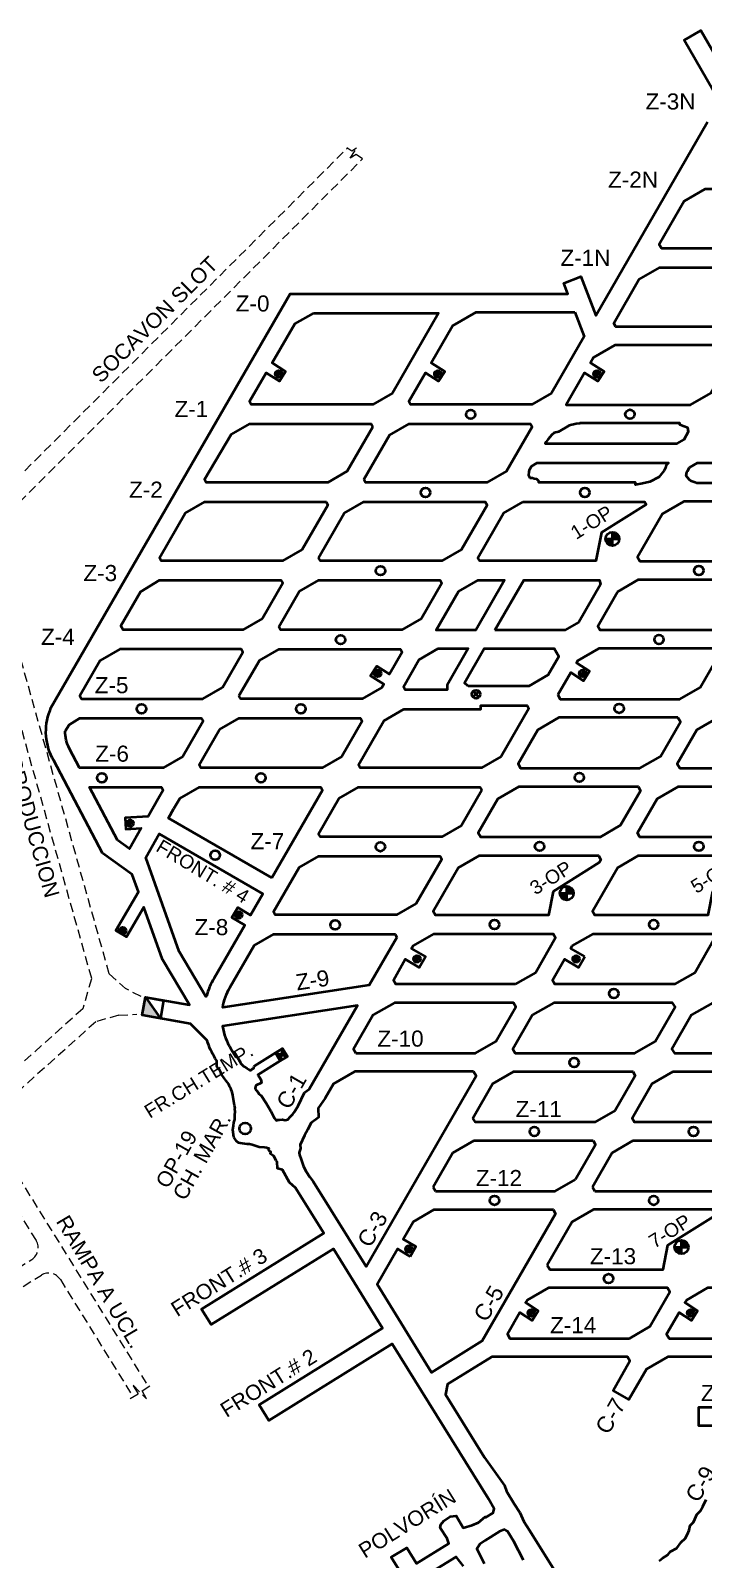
# Model space of a CAD drawing. Header units: millimetres. Extents: x -28 to 1943, y -5245 to 2752.
# Drawn here: x 841 to 987.4, y 287.7 to 620.2 of the extents above; entities that cross this region are included whole.
import ezdxf
from ezdxf.enums import TextEntityAlignment as Align

# ---------------------------------------------------------------- set-up
doc = ezdxf.new("R2010")
doc.units = ezdxf.units.MM
doc.linetypes.add('DASHEDX2', pattern=[1.5, 1, -0.5])
doc.styles.add('DG-T1-473 TO 560$0$Standard', font='arial.ttf')
doc.styles.add('DG-T1-473 TO 560$1$Standard', font='arial.ttf')

msp = doc.modelspace()

# ---------------------------------------------------------------- hatches: boundary and pattern name
at = {"lineweight": 40}
h = msp.add_hatch(color=7, dxfattribs=at)
h.paths.add_polyline_path([(895.723, 545.492, 0.4142136), (894.973, 546.242), (894.973, 545.492)])
h.paths.add_polyline_path([(894.223, 545.492, 0.4142136), (894.973, 544.742), (894.973, 545.492)])
h = msp.add_hatch(color=7, dxfattribs=at)
h.paths.add_polyline_path([(930.364, 545.492, 0.4142136), (929.614, 546.242), (929.614, 545.492)])
h.paths.add_polyline_path([(928.864, 545.492, 0.4142136), (929.614, 544.742), (929.614, 545.492)])
h = msp.add_hatch(color=7, dxfattribs=at)
h.paths.add_polyline_path([(965.005, 545.492, 0.4142136), (964.255, 546.242), (964.255, 545.492)])
h.paths.add_polyline_path([(963.505, 545.492, 0.4142136), (964.255, 544.742), (964.255, 545.492)])
at = {"linetype": 'Continuous', "lineweight": 40}
h = msp.add_hatch(color=7, dxfattribs=at)
h.paths.add_polyline_path([(969.089, 509.603, 0.4142136), (967.589, 511.103), (967.589, 509.603)])
h.paths.add_polyline_path([(967.589, 509.603), (966.089, 509.603, 0.4142136), (967.589, 508.103)])
at = {"lineweight": 40}
h = msp.add_hatch(color=7, dxfattribs=at)
h.paths.add_polyline_path([(917.251, 480.35, 0.4142136), (916.501, 481.1), (916.501, 480.35)])
h.paths.add_polyline_path([(915.751, 480.35, 0.4142136), (916.501, 479.6), (916.501, 480.35)])
h = msp.add_hatch(color=7, dxfattribs=at)
h.paths.add_polyline_path([(961.877, 480.359, 0.4142136), (961.127, 481.109), (961.127, 480.359)])
h.paths.add_polyline_path([(960.377, 480.359, 0.4142136), (961.127, 479.609), (961.127, 480.359)])
h = msp.add_hatch(color=7, dxfattribs=at)
h.paths.add_polyline_path([(863.413, 447.762, 0.4142136), (862.663, 448.512), (862.663, 447.762)])
h.paths.add_polyline_path([(861.913, 447.762, 0.4142136), (862.663, 447.012), (862.663, 447.762)])
at = {"linetype": 'Continuous', "lineweight": 40}
h = msp.add_hatch(color=7, dxfattribs=at)
h.paths.add_polyline_path([(959.159, 432.565, 0.4142136), (957.659, 434.065), (957.659, 432.565)])
h.paths.add_polyline_path([(957.659, 432.565), (956.159, 432.565, 0.4142136), (957.659, 431.065)])
at = {"lineweight": 40}
h = msp.add_hatch(color=7, dxfattribs=at)
h.paths.add_polyline_path([(887.048, 427.831, 0.4142136), (886.298, 428.581), (886.298, 427.831)])
h.paths.add_polyline_path([(885.548, 427.831, 0.4142136), (886.298, 427.081), (886.298, 427.831)])
h = msp.add_hatch(color=7, dxfattribs=at)
h.paths.add_polyline_path([(861.782, 424.396, 0.4142136), (861.032, 425.146), (861.032, 424.396)])
h.paths.add_polyline_path([(860.282, 424.396, 0.4142136), (861.032, 423.646), (861.032, 424.396)])
h = msp.add_hatch(color=7, dxfattribs=at)
h.paths.add_polyline_path([(925.818, 418.278, 0.4142136), (925.068, 419.028), (925.068, 418.278)])
h.paths.add_polyline_path([(924.318, 418.278, 0.4142136), (925.068, 417.528), (925.068, 418.278)])
h = msp.add_hatch(color=7, dxfattribs=at)
h.paths.add_polyline_path([(960.459, 418.278, 0.4142136), (959.709, 419.028), (959.709, 418.278)])
h.paths.add_polyline_path([(958.959, 418.278, 0.4142136), (959.709, 417.528), (959.709, 418.278)])
at = {"linetype": 'Continuous', "lineweight": 40}
h = msp.add_hatch(color=7, dxfattribs=at)
h.dxf.hatch_style = 1
h.paths.add_polyline_path([(866.011, 409.948), (865.316, 406.009), (869.255, 405.314)])
h = msp.add_hatch(color=7, dxfattribs=at)
h.dxf.hatch_style = 1
h.paths.add_polyline_path([(896.892, 397.075), (895.837, 398.774), (895.587, 397.442)])
h.paths.add_polyline_path([(895.337, 396.11), (895.587, 397.442), (894.282, 397.809)])
at = {"lineweight": 40}
h = msp.add_hatch(color=7, dxfattribs=at)
h.paths.add_polyline_path([(924.097, 355.165, 0.4142136), (923.347, 355.915), (923.347, 355.165)])
h.paths.add_polyline_path([(922.597, 355.165, 0.4142136), (923.347, 354.415), (923.347, 355.165)])
at = {"linetype": 'Continuous', "lineweight": 40}
h = msp.add_hatch(color=7, dxfattribs=at)
h.paths.add_polyline_path([(984.133, 355.602, 0.4142136), (982.633, 357.102), (982.633, 355.602)])
h.paths.add_polyline_path([(982.633, 355.602), (981.133, 355.602, 0.4142136), (982.633, 354.102)])
at = {"lineweight": 40}
h = msp.add_hatch(color=7, dxfattribs=at)
h.paths.add_polyline_path([(950.716, 341.279, 0.4142136), (949.966, 342.029), (949.966, 341.279)])
h.paths.add_polyline_path([(949.216, 341.279, 0.4142136), (949.966, 340.529), (949.966, 341.279)])
h = msp.add_hatch(color=7, dxfattribs=at)
h.paths.add_polyline_path([(985.357, 341.279, 0.4142136), (984.607, 342.029), (984.607, 341.279)])
h.paths.add_polyline_path([(983.857, 341.279, 0.4142136), (984.607, 340.529), (984.607, 341.279)])

# ---------------------------------------------------------------- linework, layer by layer
at = {"color": 252, "linetype": 'DASHEDX2', "lineweight": 15, "ltscale": 2}
for p, q in [((829.147, 513.811), (909.927, 594.604)), ((832.181, 511.189), (913.228, 592.248)), ((830.13, 499.754), (854.276, 413.934)), ((858.128, 415.015), (834.089, 500.454)), ((854.277, 413.934), (852.34, 407.406)), ((858.128, 415.015), (861.635, 411.809)), ((865.081, 410.112), (861.635, 411.809)), ((852.34, 407.406), (836.351, 393.099)), ((860.199, 406.024), (855.202, 404.599)), ((860.199, 406.024), (864.092, 406.225)), ((855.202, 404.599), (839.019, 390.118)), ((836.642, 373.576), (866.689, 325.158)), ((833.243, 371.466), (842.207, 357.022)), ((838.14, 350.967), (841.24, 352.891)), ((839.387, 347.034), (843.349, 349.492)), ((847.48, 348.525), (863.29, 323.049)), ((862.681, 322.67), (864.454, 323.713)), ((863.306, 325.589), (866.226, 322.566)), ((864.454, 323.713), (863.306, 325.589)), ((865.288, 324.338), (867.374, 325.693)), ((866.226, 322.566), (865.288, 324.338))]:
    msp.add_line(p, q, dxfattribs=at)
at = {"color": 7, "lineweight": 40}
for p, q in [((894.223, 545.492), (895.723, 545.492)), ((894.223, 545.492), (895.723, 545.492)), ((894.973, 544.742), (894.973, 546.242)), ((894.973, 544.742), (894.973, 546.242)), ((928.864, 545.492), (930.364, 545.492)), ((928.864, 545.492), (930.364, 545.492)), ((929.614, 544.742), (929.614, 546.242)), ((929.614, 544.742), (929.614, 546.242)), ((963.505, 545.492), (965.005, 545.492)), ((963.505, 545.492), (965.005, 545.492)), ((964.255, 544.742), (964.255, 546.242)), ((964.255, 544.742), (964.255, 546.242)), ((915.751, 480.35), (917.251, 480.35)), ((915.751, 480.35), (917.251, 480.35)), ((916.501, 479.6), (916.501, 481.1)), ((916.501, 479.6), (916.501, 481.1)), ((960.377, 480.359), (961.877, 480.359)), ((960.377, 480.359), (961.877, 480.359)), ((961.127, 479.609), (961.127, 481.109)), ((961.127, 479.609), (961.127, 481.109)), ((861.913, 447.762), (863.413, 447.762)), ((861.913, 447.762), (863.413, 447.762)), ((862.663, 447.012), (862.663, 448.512)), ((862.663, 447.012), (862.663, 448.512)), ((885.548, 427.831), (887.048, 427.831)), ((885.548, 427.831), (887.048, 427.831)), ((886.298, 427.081), (886.298, 428.581)), ((886.298, 427.081), (886.298, 428.581)), ((860.282, 424.396), (861.782, 424.396)), ((860.282, 424.396), (861.782, 424.396)), ((861.032, 423.646), (861.032, 425.146)), ((861.032, 423.646), (861.032, 425.146)), ((925.068, 417.528), (925.068, 419.028)), ((925.068, 417.528), (925.068, 419.028)), ((959.709, 417.528), (959.709, 419.028)), ((959.709, 417.528), (959.709, 419.028)), ((924.318, 418.278), (925.818, 418.278)), ((924.318, 418.278), (925.818, 418.278)), ((958.959, 418.278), (960.459, 418.278)), ((958.959, 418.278), (960.459, 418.278)), ((923.347, 354.415), (923.347, 355.915)), ((923.347, 354.415), (923.347, 355.915)), ((922.597, 355.165), (924.097, 355.165)), ((922.597, 355.165), (924.097, 355.165)), ((949.216, 341.279), (950.716, 341.279)), ((949.216, 341.279), (950.716, 341.279)), ((949.966, 340.529), (949.966, 342.029)), ((949.966, 340.529), (949.966, 342.029)), ((983.857, 341.279), (985.357, 341.279)), ((983.857, 341.279), (985.357, 341.279)), ((984.607, 340.529), (984.607, 342.029)), ((984.607, 340.529), (984.607, 342.029))]:
    msp.add_line(p, q, dxfattribs=at)
at = {"color": 7, "linetype": 'Continuous', "lineweight": 40}
for p, q in [((966.089, 509.603), (969.089, 509.603)), ((966.089, 509.603), (969.089, 509.603)), ((967.589, 508.103), (967.589, 511.103)), ((967.589, 508.103), (967.589, 511.103)), ((938.626, 476.413), (937.23, 475.247)), ((938.626, 476.413), (937.23, 475.247)), ((938.511, 475.132), (937.345, 476.528)), ((938.511, 475.132), (937.345, 476.528)), ((956.159, 432.565), (959.159, 432.565)), ((956.159, 432.565), (959.159, 432.565)), ((957.659, 431.065), (957.659, 434.065)), ((957.659, 431.065), (957.659, 434.065)), ((866.011, 409.948), (869.255, 405.314)), ((866.011, 409.948), (869.255, 405.314)), ((894.282, 397.809), (896.892, 397.075)), ((894.282, 397.809), (896.892, 397.075)), ((895.837, 398.774), (895.337, 396.11)), ((895.837, 398.774), (895.337, 396.11)), ((932.877, 376.08), (928.595, 368.664)), ((932.877, 376.08), (928.595, 368.664)), ((937.498, 378.748), (932.877, 376.08)), ((937.498, 378.748), (932.877, 376.08)), ((937.498, 378.748), (963.382, 378.748)), ((937.498, 378.748), (963.382, 378.748)), ((963.911, 377.832), (959.573, 370.319)), ((963.911, 377.832), (959.573, 370.319)), ((967.518, 376.08), (963.236, 368.664)), ((967.518, 376.08), (963.236, 368.664)), ((963.382, 378.748), (963.911, 377.832)), ((963.382, 378.748), (963.911, 377.832)), ((972.139, 378.748), (967.518, 376.08)), ((972.139, 378.748), (967.518, 376.08)), ((972.139, 378.748), (998.023, 378.748)), ((972.139, 378.748), (998.023, 378.748)), ((955.119, 367.748), (959.573, 370.319)), ((955.119, 367.748), (959.573, 370.319)), ((929.124, 367.748), (928.595, 368.664)), ((929.124, 367.748), (928.595, 368.664)), ((929.124, 367.748), (955.119, 367.748)), ((929.124, 367.748), (955.119, 367.748)), ((963.765, 367.748), (963.236, 368.664)), ((963.765, 367.748), (963.236, 368.664)), ((963.765, 367.748), (989.761, 367.748)), ((963.765, 367.748), (989.761, 367.748)), ((982.633, 354.102), (982.633, 357.102)), ((982.633, 354.102), (982.633, 357.102)), ((981.133, 355.602), (984.133, 355.602)), ((981.133, 355.602), (984.133, 355.602)), ((983.683, 344.08), (983.368, 343.534)), ((983.683, 344.08), (983.368, 343.534))]:
    msp.add_line(p, q, dxfattribs=at)
for points in [[(990.611, 605.218), (983.196, 618.06), (986.834, 620.16), (994.275, 607.272)], [(990.611, 605.218), (983.196, 618.06), (986.834, 620.16), (994.275, 607.272)], [(1004.043, 567.82), (998.562, 558.328), (994.094, 555.748), (968.343, 555.748), (967.893, 556.529), (973.378, 566.03), (977.913, 568.648), (1003.565, 568.648), (1004.044, 567.819)], [(1004.043, 567.82), (998.562, 558.328), (994.094, 555.748), (968.343, 555.748), (967.893, 556.529), (973.378, 566.03), (977.913, 568.648), (1003.565, 568.648), (1004.044, 567.819)], [(994.517, 550.821), (993.981, 551.748), (968.098, 551.748), (963.493, 549.089), (962.805, 547.898), (965.77, 546.009), (964.426, 543.9), (961.546, 545.736), (957.512, 538.75), (984.567, 538.75), (989.035, 541.33), (994.516, 550.822)], [(994.517, 550.821), (993.981, 551.748), (968.098, 551.748), (963.493, 549.089), (962.805, 547.898), (965.77, 546.009), (964.426, 543.9), (961.546, 545.736), (957.512, 538.75), (984.567, 538.75), (989.035, 541.33), (994.516, 550.822)], [(915.498, 533.983), (909.918, 524.318), (905.643, 521.85), (879.243, 521.85), (878.858, 522.517), (884.615, 532.284), (888.713, 534.65), (915.113, 534.65), (915.498, 533.983)], [(915.498, 533.983), (909.918, 524.318), (905.643, 521.85), (879.243, 521.85), (878.858, 522.517), (884.615, 532.284), (888.713, 534.65), (915.113, 534.65), (915.498, 533.983)], [(913.499, 522.517), (919.079, 532.182), (923.354, 534.65), (949.756, 534.65), (950.141, 533.983), (944.561, 524.318), (940.286, 521.85), (913.884, 521.85), (913.499, 522.517)], [(913.499, 522.517), (919.079, 532.182), (923.354, 534.65), (949.756, 534.65), (950.141, 533.983), (944.561, 524.318), (940.286, 521.85), (913.884, 521.85), (913.499, 522.517)], [(900.103, 507.318), (895.828, 504.85), (869.428, 504.85), (869.043, 505.517), (874.623, 515.182), (878.899, 517.65), (905.298, 517.65), (905.683, 516.983), (900.103, 507.318)], [(900.103, 507.318), (895.828, 504.85), (869.428, 504.85), (869.043, 505.517), (874.623, 515.182), (878.899, 517.65), (905.298, 517.65), (905.683, 516.983), (900.103, 507.318)], [(903.684, 505.517), (909.264, 515.182), (913.54, 517.65), (939.941, 517.65), (940.326, 516.983), (934.747, 507.318), (930.471, 504.85), (904.069, 504.85), (903.684, 505.517)], [(903.684, 505.517), (909.264, 515.182), (913.54, 517.65), (939.941, 517.65), (940.326, 516.983), (934.747, 507.318), (930.471, 504.85), (904.069, 504.85), (903.684, 505.517)], [(1009.52, 516.835), (1008.991, 517.75), (983.113, 517.75), (978.503, 515.089), (973.057, 505.655), (973.58, 504.748), (997.682, 504.748), (999.188, 509.987), (1009.166, 516.222), (1009.52, 516.835)], [(1009.52, 516.835), (1008.991, 517.75), (983.113, 517.75), (978.503, 515.089), (973.057, 505.655), (973.58, 504.748), (997.682, 504.748), (999.188, 509.987), (1009.166, 516.222), (1009.52, 516.835)], [(895.023, 490.515), (899.449, 498.182), (903.725, 500.65), (930.126, 500.65), (930.511, 499.983), (926.085, 492.316), (921.81, 489.848), (895.408, 489.848), (895.023, 490.515)], [(895.023, 490.515), (899.449, 498.182), (903.725, 500.65), (930.126, 500.65), (930.511, 499.983), (926.085, 492.316), (921.81, 489.848), (895.408, 489.848), (895.023, 490.515)], [(886.349, 475.491), (890.788, 483.18), (895.063, 485.648), (921.465, 485.648), (921.85, 484.981), (919.095, 480.209), (916.312, 481.939), (914.992, 479.816), (917.844, 478.043), (917.411, 477.292), (913.136, 474.824), (886.734, 474.824), (886.349, 475.491)], [(886.349, 475.491), (890.788, 483.18), (895.063, 485.648), (921.465, 485.648), (921.85, 484.981), (919.095, 480.209), (916.312, 481.939), (914.992, 479.816), (917.844, 478.043), (917.411, 477.292), (913.136, 474.824), (886.734, 474.824), (886.349, 475.491)], [(936.231, 477.579), (935.38, 478.28), (939.692, 485.748), (954.934, 485.748), (955.934, 484.016), (953.624, 480.015), (949.409, 477.582), (936.228, 477.581)], [(936.231, 477.579), (935.38, 478.28), (939.692, 485.748), (954.934, 485.748), (955.934, 484.016), (953.624, 480.015), (949.409, 477.582), (936.228, 477.581)], [(922.207, 472.575), (938.968, 472.577), (938.968, 473.384), (949.073, 473.384), (949.435, 472.759), (943.393, 462.291), (939.118, 459.823), (912.716, 459.823), (912.33, 460.492), (917.856, 470.063), (922.209, 472.577)], [(922.207, 472.575), (938.968, 472.577), (938.968, 473.384), (949.073, 473.384), (949.435, 472.759), (943.393, 462.291), (939.118, 459.823), (912.716, 459.823), (912.33, 460.492), (917.856, 470.063), (922.209, 472.577)], [(882.114, 468.156), (886.389, 470.624), (912.791, 470.624), (913.176, 469.957), (908.75, 462.291), (904.475, 459.823), (878.073, 459.823), (877.688, 460.49), (878.838, 462.482), (882.114, 468.156)], [(882.114, 468.156), (886.389, 470.624), (912.791, 470.624), (913.176, 469.957), (908.75, 462.291), (904.475, 459.823), (878.073, 459.823), (877.688, 460.49), (878.838, 462.482), (882.114, 468.156)], [(868.782, 453.065), (866.59, 449.268), (861.585, 448.946), (861.745, 446.451), (865.088, 446.667), (862.525, 442.227), (859.883, 444.107), (853.846, 455.623), (869.487, 455.623), (869.872, 454.956), (868.78, 453.065)], [(868.782, 453.065), (866.59, 449.268), (861.585, 448.946), (861.745, 446.451), (865.088, 446.667), (862.525, 442.227), (859.883, 444.107), (853.846, 455.623), (869.487, 455.623), (869.872, 454.956), (868.78, 453.065)], [(893.517, 435.907), (871, 448.907), (872.189, 450.965), (873.453, 453.155), (877.728, 455.623), (904.13, 455.623), (904.515, 454.956), (893.516, 435.906)], [(893.517, 435.907), (871, 448.907), (872.189, 450.965), (873.453, 453.155), (877.728, 455.623), (904.13, 455.623), (904.515, 454.956), (893.516, 435.906)], [(939.157, 454.958), (934.732, 447.291), (930.457, 444.823), (904.055, 444.823), (903.669, 445.491), (908.093, 453.153), (912.371, 455.623), (938.773, 455.623), (939.157, 454.958)], [(939.157, 454.958), (934.732, 447.291), (930.457, 444.823), (904.055, 444.823), (903.669, 445.491), (908.093, 453.153), (912.371, 455.623), (938.773, 455.623), (939.157, 454.958)], [(875.778, 404.164), (865.316, 406.009)], [(875.778, 404.164), (865.316, 406.009)], [(1015.879, 407.821), (1015.343, 408.748), (989.46, 408.748), (984.838, 406.08), (980.557, 398.664), (981.086, 397.748), (1007.081, 397.748), (1011.535, 400.319), (1015.872, 407.832)], [(1015.879, 407.821), (1015.343, 408.748), (989.46, 408.748), (984.838, 406.08), (980.557, 398.664), (981.086, 397.748), (1007.081, 397.748), (1011.535, 400.319), (1015.872, 407.832)], [(937.255, 383.664), (941.537, 391.08), (946.159, 393.748), (972.042, 393.748), (972.571, 392.832), (968.233, 385.319), (963.78, 382.748), (937.784, 382.748), (937.255, 383.664)], [(937.255, 383.664), (941.537, 391.08), (946.159, 393.748), (972.042, 393.748), (972.571, 392.832), (968.233, 385.319), (963.78, 382.748), (937.784, 382.748), (937.255, 383.664)], [(971.285, 335.748), (975.739, 338.319), (980.076, 345.832), (979.548, 346.748), (953.664, 346.748), (949.042, 344.08), (948.717, 343.515), (951.463, 341.765), (950.119, 339.656), (947.465, 341.348), (944.761, 336.664), (945.29, 335.748), (971.285, 335.748)], [(971.285, 335.748), (975.739, 338.319), (980.076, 345.832), (979.548, 346.748), (953.664, 346.748), (949.042, 344.08), (948.717, 343.515), (951.463, 341.765), (950.119, 339.656), (947.465, 341.348), (944.761, 336.664), (945.29, 335.748), (971.285, 335.748)], [(983.683, 344.08), (983.368, 343.534), (986.145, 341.764), (984.802, 339.656), (982.117, 341.367), (979.402, 336.664), (979.931, 335.748), (1005.926, 335.748), (1010.38, 338.319), (1014.717, 345.832), (1014.189, 346.748), (988.305, 346.748), (983.683, 344.08)], [(983.683, 344.08), (983.368, 343.534), (986.145, 341.764), (984.802, 339.656), (982.117, 341.367), (979.402, 336.664), (979.931, 335.748), (1005.926, 335.748), (1010.38, 338.319), (1014.717, 345.832), (1014.189, 346.748), (988.305, 346.748), (983.683, 344.08)], [(1005.528, 331.748), (979.645, 331.748), (975.023, 329.08), (971.191, 322.442), (967.727, 324.442), (971.416, 330.832), (970.887, 331.748), (941.338, 331.748), (931.685, 325.758), (931.261, 323.515), (939.74, 309.853), (944.133, 303.734), (944.521, 302.541), (946.21, 299.753), (947.457, 297.903), (948.355, 295.883), (949.64, 293.9), (956.715, 282.499)], [(1005.528, 331.748), (979.645, 331.748), (975.023, 329.08), (971.191, 322.442), (967.727, 324.442), (971.416, 330.832), (970.887, 331.748), (941.338, 331.748), (931.685, 325.758), (931.261, 323.515), (939.74, 309.853), (944.133, 303.734), (944.521, 302.541), (946.21, 299.753), (947.457, 297.903), (948.355, 295.883), (949.64, 293.9), (956.715, 282.499)], [(996.868, 316.748), (986.423, 316.748), (986.423, 320.748), (997.266, 320.748)], [(996.868, 316.748), (986.423, 316.748), (986.423, 320.748), (997.266, 320.748)], [(977.737, 287.37), (978.483, 287.964), (978.483, 287.964), (978.483, 287.964), (979.691, 288.635), (980.237, 289.401), (981.6, 290.104), (982.542, 291.396), (983.443, 292.22), (983.97, 293.127), (984.316, 294.049), (984.529, 295.026), (985.228, 295.799), (985.557, 296.4), (985.977, 297.421), (986.699, 298.182), (987.279, 299.188), (987.995, 300.722)], [(977.737, 287.37), (978.483, 287.964), (978.483, 287.964), (978.483, 287.964), (979.691, 288.635), (980.237, 289.401), (981.6, 290.104), (982.542, 291.396), (983.443, 292.22), (983.97, 293.127), (984.316, 294.049), (984.529, 295.026), (985.228, 295.799), (985.557, 296.4), (985.977, 297.421), (986.699, 298.182), (987.279, 299.188), (987.995, 300.722)], [(948.263, 287.479), (946.122, 291.536), (944.799, 293.81), (944.128, 294.15), (943.051, 293.729), (939.892, 291.786), (938.755, 290.96), (938.064, 289.984), (938.721, 288.699), (939.661, 286.808)], [(948.263, 287.479), (946.122, 291.536), (944.799, 293.81), (944.128, 294.15), (943.051, 293.729), (939.892, 291.786), (938.755, 290.96), (938.064, 289.984), (938.721, 288.699), (939.661, 286.808)], [(935.218, 286.198), (933.569, 288.238), (926.661, 283.951)], [(935.218, 286.198), (933.569, 288.238), (926.661, 283.951)]]:
    msp.add_lwpolyline(points, dxfattribs=at)
for points in [[(866.011, 409.948), (875.589, 408.259), (869.711, 418.147), (865.653, 429.547), (861.846, 423.058), (859.517, 424.424), (864.471, 432.867), (863.126, 436.645), (856.63, 441.268), (846.079, 461.393, -0.2342247), (845.247, 472.264), (845.446, 472.841), (897.453, 562.92), (957.894, 562.92), (957.001, 565.236), (960.734, 566.674), (964.003, 558.192), (988.316, 600.303, -0.059384)], [(866.011, 409.948), (875.589, 408.259), (869.711, 418.147), (865.653, 429.547), (861.846, 423.058), (859.517, 424.424), (864.471, 432.867), (863.126, 436.645), (856.63, 441.268), (846.079, 461.393, -0.2342247), (845.247, 472.264), (845.446, 472.841), (897.453, 562.92), (957.894, 562.92), (957.001, 565.236), (960.734, 566.674), (964.003, 558.192), (988.316, 600.303, -0.059384)], [(895.337, 396.11), (890.473, 393.091), (890.536, 392.975), (891.104, 392.029), (891.231, 391.299), (891.231, 391.299), (889.984, 390.722), (889.846, 390.171), (890.193, 389.626), (890.6, 389.122), (890.6, 389.122), (890.627, 388.976), (891.158, 388.542), (892.247, 386.875), (892.798, 386.015), (893.252, 385.172), (893.976, 383.735), (894.494, 383.161), (894.799, 383.304), (895.173, 383.239), (895.816, 383.366), (896.42, 383.174), (897.009, 383.342), (897.487, 383.891), (898.038, 384.528), (898.41, 385.022), (899.191, 386.347), (900.598, 389.248), (901.635, 389.967), (912.127, 408.14), (882.78, 403.643, 0.1018804), (884.59, 398.722), (885.687, 396.955), (885.948, 396.948), (886.85, 395.436), (887.38, 394.877), (888.021, 394.512), (888.48, 394.214), (888.888, 394.035), (889.321, 394.337), (889.584, 394.505), (889.66, 394.941), (894.282, 397.809)], [(895.337, 396.11), (890.473, 393.091), (890.536, 392.975), (891.104, 392.029), (891.231, 391.299), (891.231, 391.299), (889.984, 390.722), (889.846, 390.171), (890.193, 389.626), (890.6, 389.122), (890.6, 389.122), (890.627, 388.976), (891.158, 388.542), (892.247, 386.875), (892.798, 386.015), (893.252, 385.172), (893.976, 383.735), (894.494, 383.161), (894.799, 383.304), (895.173, 383.239), (895.816, 383.366), (896.42, 383.174), (897.009, 383.342), (897.487, 383.891), (898.038, 384.528), (898.41, 385.022), (899.191, 386.347), (900.598, 389.248), (901.635, 389.967), (912.127, 408.14), (882.78, 403.643, 0.1018804), (884.59, 398.722), (885.687, 396.955), (885.948, 396.948), (886.85, 395.436), (887.38, 394.877), (888.021, 394.512), (888.48, 394.214), (888.888, 394.035), (889.321, 394.337), (889.584, 394.505), (889.66, 394.941), (894.282, 397.809)], [(925.156, 278.956), (919.461, 288.133), (922.838, 290.199), (924.939, 286.766), (932.006, 291.151), (931.669, 292.229), (930.124, 294.56), (930.297, 295.269), (930.945, 296.076), (932.266, 297.01), (933.637, 297.15), (935.152, 294.556), (937.085, 295.111), (938.47, 295.735), (939.94, 296.928), (939.974, 296.824), (941.636, 297.771), (941.848, 298.684), (940.642, 300.813), (919.709, 334.545), (892.838, 317.917), (890.728, 321.316), (917.6, 337.943), (906.892, 355.199), (880.275, 338.729), (878.166, 342.128), (904.783, 358.597), (898.629, 368.513), (897.356, 369.621), (895.805, 372.365), (894.754, 372.699), (894.659, 374.114), (894.42, 374.42), (893.894, 375.402), (893.203, 375.9), (893.269, 376.311), (893.094, 376.363), (892.803, 376.814), (892.888, 376.972), (892.818, 377.063), (892.499, 377.124), (892.486, 377.181), (891.93, 377.286), (890.771, 377.358), (889.193, 377.852), (888.606, 378.005), (888.163, 377.969), (888.092, 378.009), (886.617, 378.174), (886.231, 378.276), (885.778, 378.633), (885.206, 379.505), (884.986, 381.106), (885.17, 382.036), (885.227, 382.616), (885.198, 382.676), (885.411, 383.363), (885.472, 383.807), (885.462, 384.473), (885.528, 384.923), (885.48, 385.74), (885.49, 385.804), (885.341, 386.358), (885.17, 387.683), (885.022, 388.57), (884.995, 388.714), (884.781, 389.512), (884.649, 389.818), (884.556, 390.138), (884.317, 390.623), (884.148, 391.023), (883.572, 391.787), (883.092, 392.366), (882.602, 393.065), (882.377, 393.531), (882.019, 394.244), (881.561, 394.885), (881.515, 396.092), (881.191, 396.613, -0.0629679), (879.415, 400.49), (875.778, 404.164)], [(925.156, 278.956), (919.461, 288.133), (922.838, 290.199), (924.939, 286.766), (932.006, 291.151), (931.669, 292.229), (930.124, 294.56), (930.297, 295.269), (930.945, 296.076), (932.266, 297.01), (933.637, 297.15), (935.152, 294.556), (937.085, 295.111), (938.47, 295.735), (939.94, 296.928), (939.974, 296.824), (941.636, 297.771), (941.848, 298.684), (940.642, 300.813), (919.709, 334.545), (892.838, 317.917), (890.728, 321.316), (917.6, 337.943), (906.892, 355.199), (880.275, 338.729), (878.166, 342.128), (904.783, 358.597), (898.629, 368.513), (897.356, 369.621), (895.805, 372.365), (894.754, 372.699), (894.659, 374.114), (894.42, 374.42), (893.894, 375.402), (893.203, 375.9), (893.269, 376.311), (893.094, 376.363), (892.803, 376.814), (892.888, 376.972), (892.818, 377.063), (892.499, 377.124), (892.486, 377.181), (891.93, 377.286), (890.771, 377.358), (889.193, 377.852), (888.606, 378.005), (888.163, 377.969), (888.092, 378.009), (886.617, 378.174), (886.231, 378.276), (885.778, 378.633), (885.206, 379.505), (884.986, 381.106), (885.17, 382.036), (885.227, 382.616), (885.198, 382.676), (885.411, 383.363), (885.472, 383.807), (885.462, 384.473), (885.528, 384.923), (885.48, 385.74), (885.49, 385.804), (885.341, 386.358), (885.17, 387.683), (885.022, 388.57), (884.995, 388.714), (884.781, 389.512), (884.649, 389.818), (884.556, 390.138), (884.317, 390.623), (884.148, 391.023), (883.572, 391.787), (883.092, 392.366), (882.602, 393.065), (882.377, 393.531), (882.019, 394.244), (881.561, 394.885), (881.515, 396.092), (881.191, 396.613, -0.0629679), (879.415, 400.49), (875.778, 404.164)]]:
    msp.add_lwpolyline(points, format="xyb", dxfattribs=at)
at = {"color": 252, "linetype": 'DASHEDX2', "lineweight": 15, "ltscale": 2}
msp.add_lwpolyline([(913.228, 592.248), (911.858, 593.226), (910.54, 592.416), (911.895, 594.575), (910.908, 593.904), (909.81, 594.688)], dxfattribs=at)
at = {"color": 7, "linetype": 'Continuous', "lineweight": 40}
for points in [[(1013.608, 585.649), (987.717, 585.649), (983.199, 583.041), (977.782, 573.659), (978.25, 572.848), (1004.023, 572.848), (1008.647, 575.518), (1014.052, 584.879)], [(1013.608, 585.649), (987.717, 585.649), (983.199, 583.041), (977.782, 573.659), (978.25, 572.848), (1004.023, 572.848), (1008.647, 575.518), (1014.052, 584.879)], [(902.61, 558.72), (929.78, 558.72), (919.733, 541.318), (915.458, 538.85), (889.031, 538.85), (888.646, 539.517), (892.283, 545.724), (895.144, 543.9), (896.488, 546.009), (893.548, 547.882), (898.512, 556.354)], [(902.61, 558.72), (929.78, 558.72), (919.733, 541.318), (915.458, 538.85), (889.031, 538.85), (888.646, 539.517), (892.283, 545.724), (895.144, 543.9), (896.488, 546.009), (893.548, 547.882), (898.512, 556.354)], [(959.435, 558.922), (961.479, 553.62), (954.376, 541.318), (950.101, 538.85), (923.699, 538.85), (923.314, 539.517), (926.905, 545.736), (929.785, 543.9), (931.129, 546.009), (928.156, 547.903), (932.784, 555.92), (937.988, 558.924)], [(959.435, 558.922), (961.479, 553.62), (954.376, 541.318), (950.101, 538.85), (923.699, 538.85), (923.314, 539.517), (926.905, 545.736), (929.785, 543.9), (931.129, 546.009), (928.156, 547.903), (932.784, 555.92), (937.988, 558.924)], [(948.186, 517.65), (974.588, 517.65), (974.925, 517.067), (965.212, 510.998), (964.017, 504.85), (938.715, 504.85), (938.328, 505.521), (943.902, 515.176)], [(948.186, 517.65), (974.588, 517.65), (974.925, 517.067), (965.212, 510.998), (964.017, 504.85), (938.715, 504.85), (938.328, 505.521), (943.902, 515.176)], [(934.088, 498.177), (938.37, 500.65), (944.139, 500.65), (937.845, 489.748), (929.221, 489.748)], [(934.088, 498.177), (938.37, 500.65), (944.139, 500.65), (937.845, 489.748), (929.221, 489.748)], [(942.002, 489.748), (948.296, 500.65), (964.795, 500.65), (964.985, 499.674), (960.259, 491.489), (957.243, 489.748)], [(942.002, 489.748), (948.296, 500.65), (964.795, 500.65), (964.985, 499.674), (960.259, 491.489), (957.243, 489.748)], [(968.688, 498.089), (973.294, 500.748), (999.177, 500.748), (999.705, 499.835), (995.364, 492.316), (990.915, 489.748), (964.92, 489.748), (964.396, 490.655)], [(968.688, 498.089), (973.294, 500.748), (999.177, 500.748), (999.705, 499.835), (995.364, 492.316), (990.915, 489.748), (964.92, 489.748), (964.396, 490.655)], [(929.712, 485.748), (936.228, 485.748), (931.629, 477.781), (931.629, 476.777), (922.501, 476.777), (922.117, 477.443), (925.511, 483.322)], [(929.712, 485.748), (936.228, 485.748), (931.629, 477.781), (931.629, 476.777), (922.501, 476.777), (922.117, 477.443), (925.511, 483.322)], [(955.731, 475.664), (956.26, 474.748), (982.255, 474.748), (986.709, 477.319), (991.046, 484.832), (990.517, 485.748), (964.634, 485.748), (960.012, 483.08), (959.789, 482.693), (962.641, 480.876), (961.297, 478.767), (958.538, 480.526)], [(955.731, 475.664), (956.26, 474.748), (982.255, 474.748), (986.709, 477.319), (991.046, 484.832), (990.517, 485.748), (964.634, 485.748), (960.012, 483.08), (959.789, 482.693), (962.641, 480.876), (961.297, 478.767), (958.538, 480.526)], [(981.857, 470.748), (955.974, 470.748), (951.352, 468.08), (947.07, 460.664), (947.599, 459.748), (973.595, 459.748), (978.048, 462.319), (982.386, 469.832)], [(981.857, 470.748), (955.974, 470.748), (951.352, 468.08), (947.07, 460.664), (947.599, 459.748), (973.595, 459.748), (978.048, 462.319), (982.386, 469.832)], [(1016.498, 470.748), (990.615, 470.748), (985.993, 468.08), (981.711, 460.664), (982.24, 459.748), (1008.236, 459.748), (1012.708, 462.33), (1017.033, 469.821)], [(1016.498, 470.748), (990.615, 470.748), (985.993, 468.08), (981.711, 460.664), (982.24, 459.748), (1008.236, 459.748), (1012.708, 462.33), (1017.033, 469.821)], [(969.388, 447.319), (964.934, 444.748), (938.939, 444.748), (938.41, 445.664), (942.692, 453.08), (947.313, 455.748), (973.197, 455.748), (973.726, 454.832)], [(969.388, 447.319), (964.934, 444.748), (938.939, 444.748), (938.41, 445.664), (942.692, 453.08), (947.313, 455.748), (973.197, 455.748), (973.726, 454.832)], [(999.575, 444.748), (973.58, 444.748), (973.051, 445.664), (977.333, 453.08), (981.954, 455.748), (1007.838, 455.748), (1008.373, 454.821), (1004.048, 447.33)], [(999.575, 444.748), (973.58, 444.748), (973.051, 445.664), (977.333, 453.08), (981.954, 455.748), (1007.838, 455.748), (1008.373, 454.821), (1004.048, 447.33)], [(924.916, 430.291), (920.641, 427.823), (894.239, 427.823), (893.854, 428.49), (899.433, 438.154), (903.71, 440.623), (930.112, 440.623), (930.497, 439.956)], [(924.916, 430.291), (920.641, 427.823), (894.239, 427.823), (893.854, 428.49), (899.433, 438.154), (903.71, 440.623), (930.112, 440.623), (930.497, 439.956)], [(954.709, 432.963), (953.695, 427.748), (929.124, 427.748), (928.595, 428.664), (934.031, 438.08), (938.653, 440.748), (964.536, 440.748), (965.065, 439.832), (964.706, 439.21)], [(954.709, 432.963), (953.695, 427.748), (929.124, 427.748), (928.595, 428.664), (934.031, 438.08), (938.653, 440.748), (964.536, 440.748), (965.065, 439.832), (964.706, 439.21)], [(989.35, 432.963), (988.337, 427.748), (963.765, 427.748), (963.236, 428.664), (968.672, 438.08), (973.294, 440.748), (999.177, 440.748), (999.712, 439.821), (999.366, 439.222)], [(989.35, 432.963), (988.337, 427.748), (963.765, 427.748), (963.236, 428.664), (968.672, 438.08), (973.294, 440.748), (999.177, 440.748), (999.712, 439.821), (999.366, 439.222)], [(946.459, 412.748), (920.464, 412.748), (919.935, 413.664), (922.541, 418.178), (925.572, 416.428), (926.922, 418.766), (923.891, 420.516), (924.216, 421.08), (928.838, 423.748), (954.721, 423.748), (955.25, 422.832), (950.913, 415.319)], [(946.459, 412.748), (920.464, 412.748), (919.935, 413.664), (922.541, 418.178), (925.572, 416.428), (926.922, 418.766), (923.891, 420.516), (924.216, 421.08), (928.838, 423.748), (954.721, 423.748), (955.25, 422.832), (950.913, 415.319)], [(961.563, 418.766), (958.532, 420.516), (958.857, 421.08), (963.479, 423.748), (989.362, 423.748), (989.897, 422.821), (985.572, 415.33), (981.1, 412.748), (955.105, 412.748), (954.576, 413.664), (957.182, 418.178), (960.213, 416.428)], [(961.563, 418.766), (958.532, 420.516), (958.857, 421.08), (963.479, 423.748), (989.362, 423.748), (989.897, 422.821), (985.572, 415.33), (981.1, 412.748), (955.105, 412.748), (954.576, 413.664), (957.182, 418.178), (960.213, 416.428)], [(869.255, 405.314), (865.316, 406.009), (866.011, 409.948), (869.95, 409.253)], [(869.255, 405.314), (865.316, 406.009), (866.011, 409.948), (869.95, 409.253)], [(911.804, 397.748), (937.799, 397.748), (942.253, 400.319), (946.59, 407.832), (946.061, 408.748), (920.178, 408.748), (915.556, 406.08), (911.275, 398.664)], [(911.804, 397.748), (937.799, 397.748), (942.253, 400.319), (946.59, 407.832), (946.061, 408.748), (920.178, 408.748), (915.556, 406.08), (911.275, 398.664)], [(950.197, 406.08), (945.916, 398.664), (946.445, 397.748), (972.44, 397.748), (976.894, 400.319), (981.231, 407.832), (980.702, 408.748), (954.819, 408.748)], [(950.197, 406.08), (945.916, 398.664), (946.445, 397.748), (972.44, 397.748), (976.894, 400.319), (981.231, 407.832), (980.702, 408.748), (954.819, 408.748)], [(895.337, 396.11), (894.282, 397.809), (895.837, 398.774), (896.892, 397.075)], [(895.337, 396.11), (894.282, 397.809), (895.837, 398.774), (896.892, 397.075)], [(937.401, 393.748), (911.518, 393.748), (906.896, 391.08), (905.097, 387.964), (903.569, 385.83), (903.655, 383.792), (901.983, 382.533), (901.31, 381.157), (900.601, 379.836), (899.637, 377.831), (899.708, 377.001), (899.476, 376.132), (899.521, 375.672), (899.91, 374.625), (900.408, 373.141), (900.934, 372.053), (901.748, 370.793), (902.523, 369.824), (913.984, 351.356), (937.93, 392.832)], [(937.401, 393.748), (911.518, 393.748), (906.896, 391.08), (905.097, 387.964), (903.569, 385.83), (903.655, 383.792), (901.983, 382.533), (901.31, 381.157), (900.601, 379.836), (899.637, 377.831), (899.708, 377.001), (899.476, 376.132), (899.521, 375.672), (899.91, 374.625), (900.408, 373.141), (900.934, 372.053), (901.748, 370.793), (902.523, 369.824), (913.984, 351.356), (937.93, 392.832)], [(980.8, 393.748), (1006.683, 393.748), (1007.212, 392.832), (1002.874, 385.319), (998.421, 382.748), (972.425, 382.748), (971.897, 383.664), (976.178, 391.08)], [(980.8, 393.748), (1006.683, 393.748), (1007.212, 392.832), (1002.874, 385.319), (998.421, 382.748), (972.425, 382.748), (971.897, 383.664), (976.178, 391.08)], [(923.588, 353.582), (924.838, 355.747), (922.063, 357.349), (924.216, 361.08), (928.838, 363.748), (954.721, 363.748), (955.25, 362.832), (939.287, 335.183), (928.265, 328.343), (916.377, 347.501), (920.813, 355.184), (922.722, 354.082)], [(923.588, 353.582), (924.838, 355.747), (922.063, 357.349), (924.216, 361.08), (928.838, 363.748), (954.721, 363.748), (955.25, 362.832), (939.287, 335.183), (928.265, 328.343), (916.377, 347.501), (920.813, 355.184), (922.722, 354.082)], [(953.421, 351.664), (953.95, 350.748), (978.628, 350.748), (979.649, 355.998), (989.502, 362.157), (989.891, 362.832), (989.362, 363.748), (963.479, 363.748), (958.857, 361.08)], [(953.421, 351.664), (953.95, 350.748), (978.628, 350.748), (979.649, 355.998), (989.502, 362.157), (989.891, 362.832), (989.362, 363.748), (963.479, 363.748), (958.857, 361.08)]]:
    msp.add_lwpolyline(points, close=True, dxfattribs=at)
at = {"lineweight": 40}
for points in [[(981.691, 530.35), (983.22, 531.225), (984.139, 532.962), (983.976, 533.758), (983.197, 534.02), (982.267, 534.395), (982.267, 534.75), (960.482, 534.75), (960.482, 534.686), (959.734, 534.626), (958.16, 534.275), (955.878, 532.872), (954.92, 532.656), (954.443, 532.255), (953.588, 531.324), (953.202, 530.731), (952.935, 530.35)], [(981.691, 530.35), (983.22, 531.225), (984.139, 532.962), (983.976, 533.758), (983.197, 534.02), (982.267, 534.395), (982.267, 534.75), (960.482, 534.75), (960.482, 534.686), (959.734, 534.626), (958.16, 534.275), (955.878, 532.872), (954.92, 532.656), (954.443, 532.255), (953.588, 531.324), (953.202, 530.731), (952.935, 530.35)], [(983.902, 524.363), (984.361, 525.134), (986.121, 526.15), (1014.914, 526.15), (1013.863, 524.33), (1009.394, 521.75), (985.973, 521.75), (985.609, 521.876), (984.719, 522.197), (984.319, 522.561), (983.626, 523.299), (983.772, 524.095)], [(983.902, 524.363), (984.361, 525.134), (986.121, 526.15), (1014.914, 526.15), (1013.863, 524.33), (1009.394, 521.75), (985.973, 521.75), (985.609, 521.876), (984.719, 522.197), (984.319, 522.561), (983.626, 523.299), (983.772, 524.095)]]:
    msp.add_lwpolyline(points, close=True, dxfattribs=at)
msp.add_lwpolyline([(949.917, 525.379), (951.252, 526.15), (979.791, 526.15), (979.277, 525.664), (979.178, 525.076), (978.849, 524.488), (977.691, 523.041), (975.764, 522.049), (974.177, 521.632), (972.644, 521.362), (972.644, 521.85), (951.616, 521.85), (951.616, 522.195), (951.125, 522.586), (950.581, 522.707), (950.218, 522.833), (950.163, 522.852), (949.699, 522.823), (949.396, 523.389), (949.478, 524.24), (949.6, 524.743), (949.71, 524.862), (949.958, 525.403)], dxfattribs=at)
msp.add_lwpolyline([(949.917, 525.379), (951.252, 526.15), (979.791, 526.15), (979.277, 525.664), (979.178, 525.076), (978.849, 524.488), (977.691, 523.041), (975.764, 522.049), (974.177, 521.632), (972.644, 521.362), (972.644, 521.85), (951.616, 521.85), (951.616, 522.195), (951.125, 522.586), (950.581, 522.707), (950.218, 522.833), (950.163, 522.852), (949.699, 522.823), (949.396, 523.389), (949.478, 524.24), (949.6, 524.743), (949.71, 524.862), (949.958, 525.403)], dxfattribs=at)
at = {"color": 7, "lineweight": 40}
for points in [[(891.442, 492.316), (887.167, 489.848), (861.117, 489.848), (860.616, 490.716), (864.897, 498.13), (869.084, 500.65), (895.483, 500.65), (895.868, 499.983), (891.442, 492.316)], [(891.442, 492.316), (887.167, 489.848), (861.117, 489.848), (860.616, 490.716), (864.897, 498.13), (869.084, 500.65), (895.483, 500.65), (895.868, 499.983), (891.442, 492.316)], [(882.768, 477.292), (887.207, 484.981), (886.822, 485.648), (860.422, 485.648), (856.147, 483.18), (851.708, 475.491), (852.093, 474.824), (878.493, 474.824), (882.768, 477.292)], [(882.768, 477.292), (887.207, 484.981), (886.822, 485.648), (860.422, 485.648), (856.147, 483.18), (851.708, 475.491), (852.093, 474.824), (878.493, 474.824), (882.768, 477.292)]]:
    msp.add_lwpolyline(points, dxfattribs=at)
at = {"color": 7, "linetype": 'Continuous', "lineweight": 40}
for points in [[(848.554, 467.827), (849.374, 469.192), (851.748, 470.624), (878.148, 470.624), (878.533, 469.957), (874.107, 462.291), (869.832, 459.823), (851.644, 459.823), (849.466, 463.978, -0.125874)], [(848.554, 467.827), (849.374, 469.192), (851.748, 470.624), (878.148, 470.624), (878.533, 469.957), (874.107, 462.291), (869.832, 459.823), (851.644, 459.823), (849.466, 463.978, -0.125874)], [(879.261, 410.145), (879.164, 410.073), (873.349, 419.856), (866.055, 440.342), (869, 445.442), (891.516, 432.442), (888.834, 427.796), (886.066, 429.415), (884.804, 427.257), (887.584, 425.631), (880.913, 414.077, 0.0629679)], [(879.261, 410.145), (879.164, 410.073), (873.349, 419.856), (866.055, 440.342), (869, 445.442), (891.516, 432.442), (888.834, 427.796), (886.066, 429.415), (884.804, 427.257), (887.584, 425.631), (880.913, 414.077, 0.0629679)], [(920.681, 422.956), (914.69, 412.579), (882.809, 407.694, -0.0902393), (884.378, 412.077), (889.619, 421.155), (893.894, 423.623), (920.296, 423.623)], [(920.681, 422.956), (914.69, 412.579), (882.809, 407.694, -0.0902393), (884.378, 412.077), (889.619, 421.155), (893.894, 423.623), (920.296, 423.623)]]:
    msp.add_lwpolyline(points, format="xyb", close=True, dxfattribs=at)
msp.add_circle((894.973, 545.492), 0.75, dxfattribs=at)
at = {"color": 7, "lineweight": 40}
for centre, radius in [((929.614, 545.492), 0.75), ((964.255, 545.493), 0.75), ((964.255, 545.492), 0.75), ((936.757, 536.698), 1.01), ((971.416, 536.709), 1.01), ((926.942, 519.698), 1.01), ((961.597, 519.702), 1.01), ((967.589, 509.603), 1.5), ((917.127, 502.698), 1.01), ((986.394, 502.748), 1), ((908.466, 487.696), 1.01), ((977.733, 487.748), 1), ((916.501, 480.35), 0.75), ((961.127, 480.359), 0.75), ((937.928, 475.83), 0.91), ((865.149, 472.672), 1.01), ((899.792, 472.672), 1.01), ((969.073, 472.748), 1), ((856.488, 457.671), 1.01), ((891.131, 457.671), 1.01), ((960.413, 457.748), 1), ((862.663, 447.762), 0.75), ((917.111, 442.67), 1.01), ((951.752, 442.748), 1), ((986.394, 442.748), 1), ((881.151, 440.813), 1.01), ((957.659, 432.565), 1.5), ((886.298, 427.831), 0.75), ((907.297, 425.671), 1.01), ((941.938, 425.748), 1), ((976.579, 425.748), 1), ((861.032, 424.396), 0.75), ((925.068, 418.278), 0.75), ((959.709, 418.278), 0.75), ((967.918, 410.748), 1), ((959.258, 395.748), 1), ((887.691, 381.398), 1.25), ((950.598, 380.748), 1), ((985.239, 380.748), 1), ((941.938, 365.748), 1), ((976.579, 365.748), 1), ((923.347, 355.165), 0.75), ((982.633, 355.602), 1.5), ((966.764, 348.748), 1), ((949.966, 341.279), 0.75), ((984.607, 341.279), 0.75)]:
    msp.add_circle(centre, radius, dxfattribs=at)
at = {"color": 252, "linetype": 'DASHEDX2', "lineweight": 15, "ltscale": 2}
for centre, start, end in [((839.658, 355.44), 301.82279, 31.82279), ((839.658, 355.44), 301.82279, 31.82279), ((844.931, 346.943), 31.82279, 121.82279), ((844.931, 346.943), 31.82279, 121.82279), ((844.931, 346.943), 31.82279, 121.82279)]:
    msp.add_arc(centre, 3, start, end, dxfattribs=at)

# ---------------------------------------------------------------- texts
at = {"linetype": 'Continuous', "style": 'DG-T1-473 TO 560$1$Standard'}
for s, p in [('Z-3N', (985.674, 604.746)), ('Z-2N', (977.525, 587.747)), ('Z-1N', (967.157, 570.746)), ('Z-0', (892.982, 560.818)), ('Z-1', (879.648, 537.874)), ('Z-2', (869.754, 520.311)), ('Z-3', (859.838, 502.185)), ('Z-4', (850.613, 488.309))]:
    msp.add_text(s, height=3.5, dxfattribs=at).set_placement(p, align=Align.MIDDLE_RIGHT)
at = {"linetype": 'Continuous'}
for s, height, rotation, style, p in [('SOCAVON SLOT', 3.3, 44.95068, 'DG-T1-473 TO 560$1$Standard', (880.883, 570.159)), ('RAMPA A NIVEL PRODUCCION', 3.3, 285.76059, 'DG-T1-473 TO 560$1$Standard', (845.799, 431.743)), ('C-1', 3.5, 60, 'DG-T1-473 TO 560$0$Standard', (899.714, 392.977)), ('C-3', 3.5, 60, 'DG-T1-473 TO 560$0$Standard', (917.339, 362.935)), ('C-5', 3.5, 60, 'DG-T1-473 TO 560$0$Standard', (942.642, 346.761)), ('C-7', 3.5, 60, 'DG-T1-473 TO 560$0$Standard', (969.139, 322.291)), ('C-9', 3.5, 60, 'DG-T1-473 TO 560$0$Standard', (988.732, 307.492))]:
    msp.add_text(s, height=height, rotation=rotation, dxfattribs=dict(at, style=style)).set_placement(p, align=Align.MIDDLE_RIGHT)
at = {"linetype": 'Continuous', "style": 'DG-T1-473 TO 560$0$Standard'}
msp.add_text('1-OP', height=3, rotation=32, dxfattribs=at).set_placement((964.335, 511.188), align=Align.BOTTOM_CENTER)
at = {"linetype": 'Continuous', "style": 'DG-T1-473 TO 560$1$Standard'}
for s, p in [('Z-5', (854.972, 477.805)), ('Z-6', (855.069, 462.906)), ('Z-7', (888.862, 443.874)), ('Z-8', (876.685, 425.185))]:
    msp.add_text(s, height=3.5, dxfattribs=at).set_placement(p, align=Align.MIDDLE_LEFT)
at = {"linetype": 'Continuous'}
for s, height, rotation, style, p in [('FRONT. # 4', 3, 328.9078, 'DG-T1-473 TO 560$1$Standard', (868.041, 441.86)), ('3-OP', 3, 32, 'DG-T1-473 TO 560$0$Standard', (950.836, 432.054)), ('5-OP', 3, 32, 'DG-T1-473 TO 560$0$Standard', (985.866, 432.378)), ('7-OP', 3, 32, 'DG-T1-473 TO 560$0$Standard', (976.718, 355.208)), ('POLVORÍN', 3.3, 32, 'DG-T1-473 TO 560$1$Standard', (913.72, 287.792))]:
    msp.add_text(s, height=height, rotation=rotation, dxfattribs=dict(at, style=style)).set_placement(p)
at = {"linetype": 'Continuous', "style": 'DG-T1-473 TO 560$1$Standard'}
msp.add_text('Z-9', height=3.5, rotation=8.71201, dxfattribs=at).set_placement((902.342, 413.678), align=Align.MIDDLE_CENTER)
at = {"linetype": 'Continuous'}
for s, style, p in [('Z-10', 'DG-T1-473 TO 560$1$Standard', (921.495, 400.939)), ('Z-11', 'DG-T1-473 TO 560$0$Standard', (951.56, 385.61)), ('Z-12', 'DG-T1-473 TO 560$0$Standard', (942.9, 370.61)), ('Z-13', 'DG-T1-473 TO 560$0$Standard', (967.726, 353.61)), ('Z-14', 'DG-T1-473 TO 560$0$Standard', (959.066, 338.61)), ('Z-15', 'DG-T1-473 TO 560$0$Standard', (991.883, 323.857))]:
    msp.add_text(s, height=3.5, dxfattribs=dict(at, style=style)).set_placement(p, align=Align.MIDDLE_CENTER)
at = {"style": 'DG-T1-473 TO 560$1$Standard'}
for s, height, rotation, p in [('FR.CH.TEMP.', 3, 31.47726, (866.948, 383.484)), ('CH. MAR.', 3.3, 60.7517, (874.629, 365.483)), ('OP-19', 3.3, 60.7517, (870.909, 368.103)), ('RAMPA A UCL.', 3.3, 300.63085, (846.437, 361.226))]:
    msp.add_text(s, height=height, rotation=rotation, dxfattribs=at).set_placement(p)
at = {"linetype": 'Continuous', "style": 'DG-T1-473 TO 560$1$Standard'}
for s, p in [('FRONT.# 3', (882.878, 346.575)), ('FRONT.# 2', (893.62, 324.653))]:
    msp.add_text(s, height=3.3, rotation=32, dxfattribs=at).set_placement(p, align=Align.CENTER)

doc.saveas('drawing.dxf')
